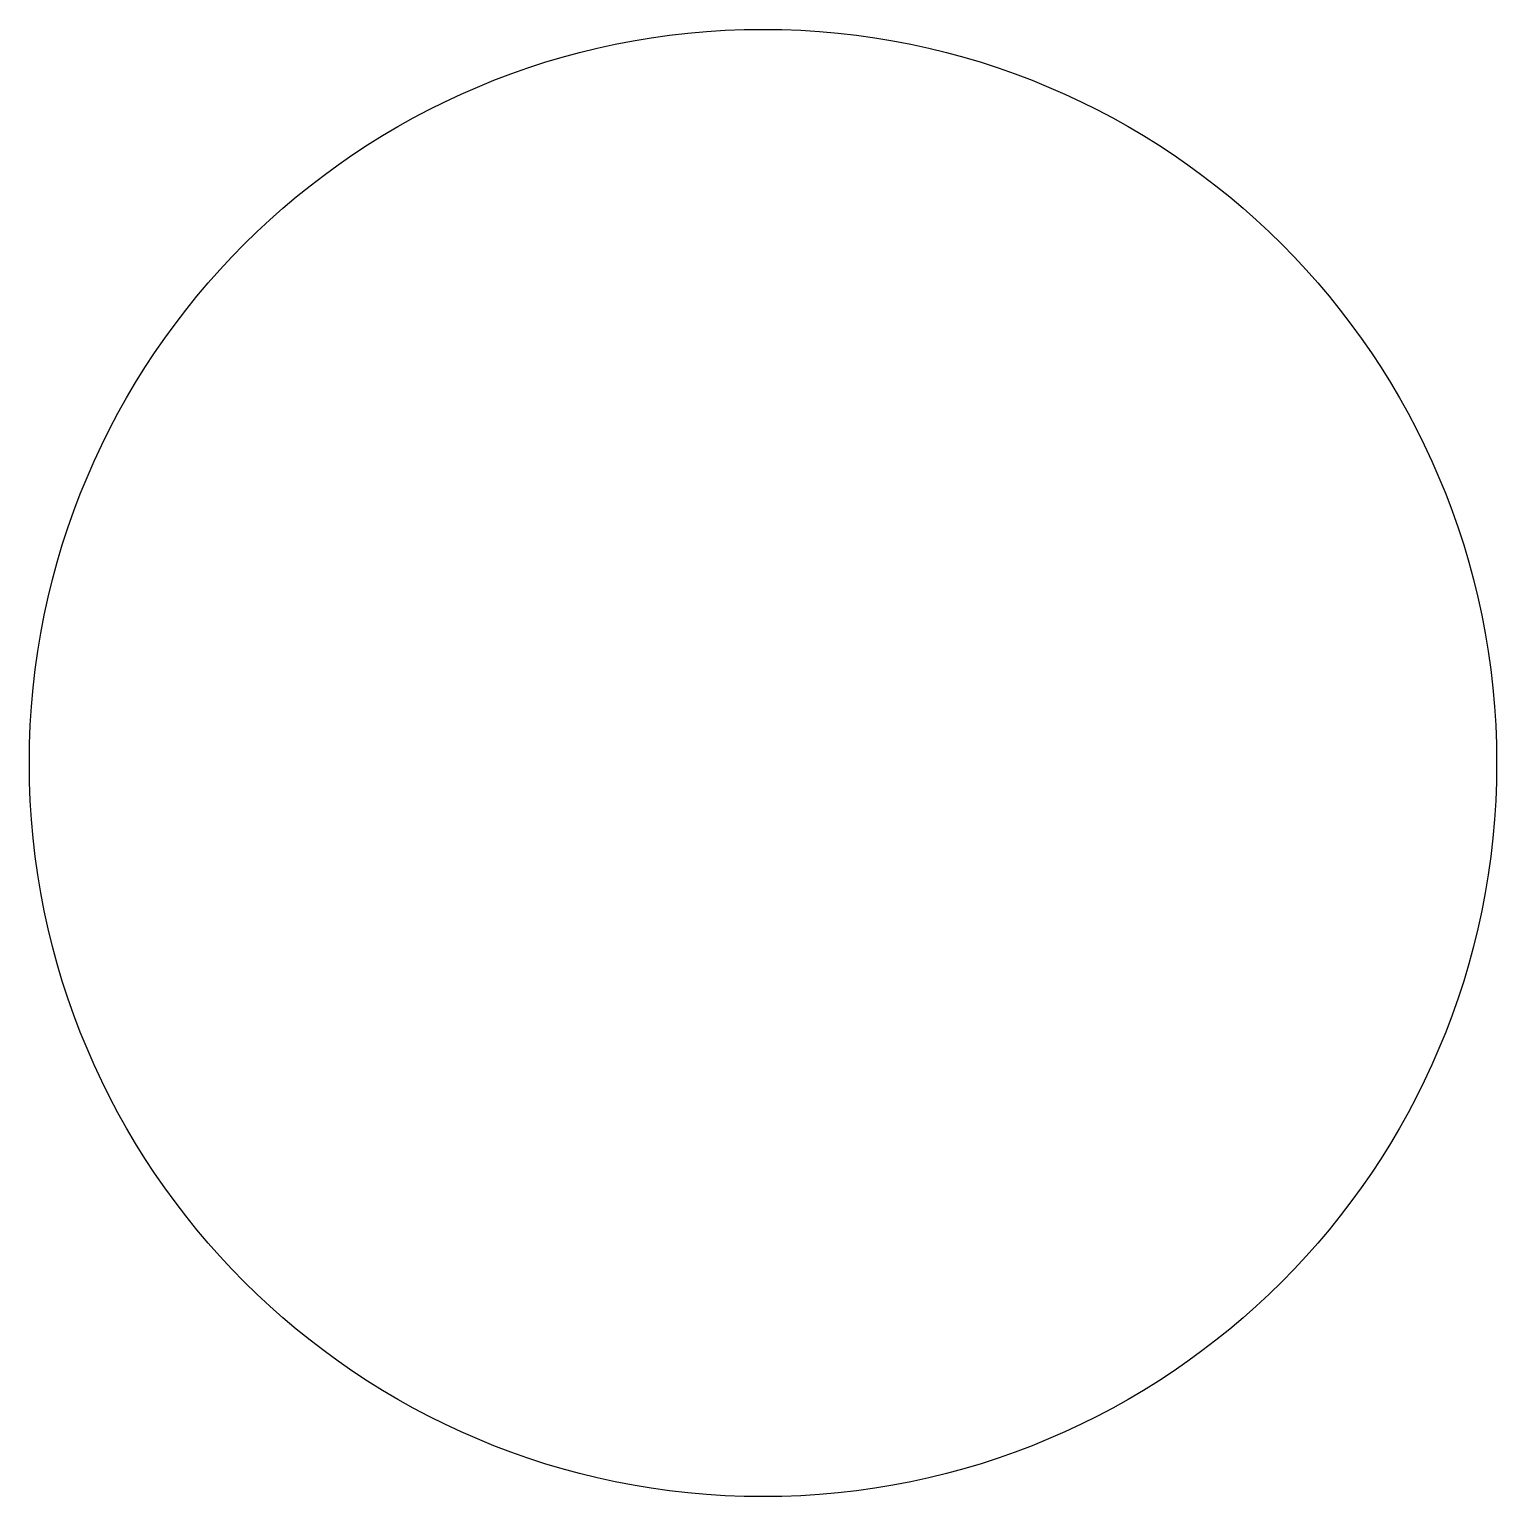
# Model space of a CAD drawing. Extents: x -15.4 to 4.4, y -3.6 to 16.1.
import ezdxf

# ---------------------------------------------------------------- set-up
doc = ezdxf.new("R2010")
doc.units = 0
doc.layers.add('VIPRS_G13', color=7, linetype='Continuous')

msp = doc.modelspace()

# ---------------------------------------------------------------- linework, layer by layer
at = {"layer": 'VIPRS_G13'}
msp.add_circle((-5.5, 6.25), 9.875, dxfattribs=at)

doc.saveas('drawing.dxf')
